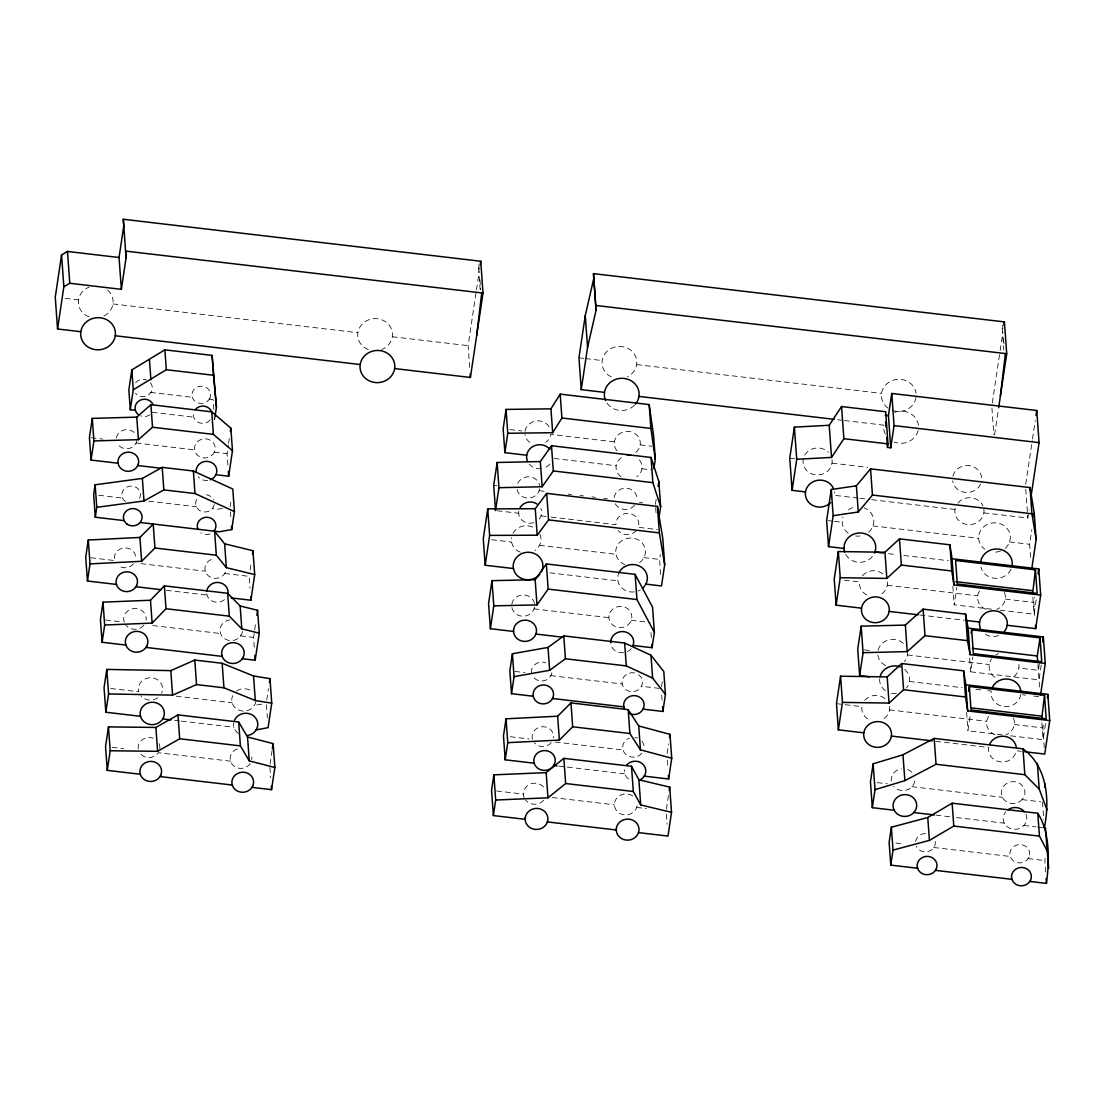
<?xml version="1.0" encoding="UTF-8"?>
<svg xmlns="http://www.w3.org/2000/svg" width="1105" height="1105" viewBox="0 0 1105 1105"><rect width="100%" height="100%" fill="white"/><g stroke="black" fill="none" stroke-linecap="round" stroke-linejoin="round"><path stroke-width="0.75" stroke-dasharray="5 3.75" d="M518.77 511.27L518.742 514.046A11.506 10.622 -4.1 0 0 534.489 522.416M215.047 416.53L214.591 419.624L214.342 416.309M227.851 464.943L227.036 453.672L228.307 445.177M228.569 443.478L229.329 438.367M230.102 507.015L231.332 498.838M250.103 569.945L251.305 561.934M254.247 647.185L253.542 637.392L255.821 622.143M266.775 699.948L268.446 688.788M270.076 764.094L272.12 750.447M469.68 367.426L468.106 345.644L476.186 291.637M476.435 289.938L479.211 271.374M655.417 504.35L656.149 499.446M660.666 574.351L659.588 559.434L660.32 554.544M662.254 681.785L661.232 688.595L641.37 686.26M667.13 753.527L668.566 743.941M666.412 809.192L668.442 795.614M991.558 609.2L954.181 604.808L956.82 587.197M992.318 402.924L999.887 352.288M1000.136 350.589L1002.912 332.025M994.611 434.748L998.395 409.416M1041.242 665.03L1039.018 679.851L970.673 671.826L972.897 657.005M1002.097 734.839L967.925 730.819L970.328 714.811M1025.73 484.197L1032.236 440.646M1032.498 438.961L1035.247 420.535M983.878 512.872L1027.802 518.024L1029.059 509.654M1030.578 557.376L1029.625 544.282L1031.821 529.627M1034.722 615.526L1033.783 602.432L1034.529 597.404M1000.053 610.195L1034.031 614.187L1036.67 596.576M1039.363 663.649L1038.355 670.334L1018.893 668.042M1044.266 747.533L1042.844 727.905L1043.603 722.877M1010.647 735.833L1043.106 739.646L1045.731 722.048M1045.634 871.956L1044.805 860.533L1045.551 855.519M539.723 488.755L538.922 491.449A11.506 10.622 -4.1 0 1 526.754 497.968A11.506 10.622 -4.1 0 1 516.933 488.866M534.558 606.935L533.77 609.615A11.506 10.622 -4.1 0 1 521.601 616.134A11.506 10.622 -4.1 0 1 511.767 607.032M637.088 805.752L636.3 808.418A11.395 10.525 -4.1 0 1 624.242 814.882A11.395 10.525 -4.1 0 1 614.504 805.863L614.532 803.1A11.395 10.525 -4.1 0 1 632.806 796.042M225.503 572.238L224.08 574.476A10.732 9.917 -4.1 0 1 205.696 572.321L204.978 569.821A10.732 9.917 -4.1 0 1 214.301 558.66M250.158 763.486L249.564 764.439A10.857 10.028 -4.1 0 1 230.931 762.243L230.227 759.715A10.857 10.028 -4.1 0 1 239.647 748.417M261.775 704.161L254.288 705.349M222.367 508.411L217.713 509.253L212.34 508.618M578.951 357.813L583.923 358.393M585.595 358.586L602.197 360.548M636.673 364.595L881.569 393.352M65.209 298.336L78.496 299.897M112.972 303.944L357.868 332.702M392.344 336.749L468.106 345.644M837.631 419.734L842.77 420.342M844.482 420.549L883.862 425.176A17.404 16.092 -4.1 0 0 887.232 437.055M789.757 458.188L794.785 458.782M832.024 463.161L867.715 467.346M509.875 429.583L521.643 430.964M614.435 441.862L550.76 434.389A13.011 12.017 -4.1 0 1 545.718 442.373M640.196 444.887L651.964 446.268M150.487 392.385L192.367 397.303M209.149 399.264L213.155 399.734L213.873 409.679M554.158 458.451L616.162 465.73M641.908 468.755L652.005 469.943M152.255 412.303L193.803 417.179M858.143 498.093L834.344 495.302A14.572 13.467 -4.1 0 0 834.372 491.78M859.842 498.3L870.036 499.501M871.735 499.695L955.01 509.474M828.198 520.621L832.88 521.173M834.441 521.353L842.231 522.278M872.936 525.883L978.768 538.315M1009.459 541.92L1029.625 544.282M91.107 437.718L102.945 439.099M136.108 442.995L194.618 449.873M214.26 452.18L227.036 453.672M493.714 485.357L497.029 485.744M539.143 490.689L547.666 491.697M568.108 494.101L571.52 494.501M580.042 495.496L583.44 495.896M591.962 496.905L595.374 497.305M603.896 498.3L607.308 498.7M639.519 502.485L642.696 502.858M888.475 553.66L897.011 554.669M903.849 555.47L948.228 560.677M497.195 510.745L518.756 513.273M540.967 515.883L549.489 516.891M551.188 517.085L615.941 524.695L615.955 522.693A11.506 10.622 -4.1 0 1 628.911 513.48A11.506 10.622 -4.1 0 1 638.731 525.358L638.151 527.292L657.24 529.544M844.4 580.194L859.662 581.99A13.937 12.887 -4.1 0 0 868.047 595.54M887.274 585.222L977.69 595.844M1005.301 599.09L1033.783 602.432M491.601 539.71L511.574 542.058M539.447 545.331L616.01 554.323M643.87 557.597L659.588 559.434M98.746 495.275L122.475 498.065M148.692 501.145L196.317 506.739M919.871 615.015L964.223 620.223M549.862 572.846L617.93 580.829M533.991 608.869L608.966 617.667M631.176 620.278L650.265 622.516M90.859 557.763L114.81 560.58L114.423 559.185A10.732 9.917 -4.1 0 1 125.127 547.928A10.732 9.917 -4.1 0 1 135.68 559.089M140.929 563.647L205.378 571.216M224.716 573.481L249.15 576.354L250.006 588.288M864.442 649.906L869.469 650.5M907.467 654.961L989.265 664.561M166.399 590.305L207.105 595.084M909.387 681.467L962.22 687.683M975.853 689.271L980.964 689.879M987.773 690.68L991.185 691.081A14.959 13.812 -4.1 0 0 1003.948 706.537A14.959 13.812 -4.1 0 0 1020.799 694.562M1022.429 694.755L1025.675 695.128M1033.783 696.081L1038.659 696.661M836.471 703.664L861.9 706.648A13.937 12.887 -4.1 0 0 870.298 720.198M889.511 709.893L986.765 721.316M1014.362 724.548L1042.844 727.905M105.555 620.002L120.901 621.811M152.752 625.554L220.627 633.524M240.572 635.858L253.542 637.392M514.889 671.412L524.944 672.586M550.801 675.625L622.212 684.009M935.769 741.289L988.657 747.491A13.937 12.887 -4.1 0 0 1000.55 761.898A13.937 12.887 -4.1 0 0 1016.269 750.737L1021.282 751.331M110.693 688.484L138.816 691.785L138.443 690.445A12.127 11.202 -4.1 0 1 152.131 677.821A12.127 11.202 -4.1 0 1 161.634 693.18M176.165 696.178L232.243 702.766M510.317 736.745L529.143 738.955M555.29 742.021L623.123 749.991M877.204 782.616L887.329 783.804M911.887 786.691L1002.497 797.327M1021.987 799.619L1040.772 801.816M174.535 720.308L179.632 720.902M181.331 721.109L234.011 727.283M558.702 766.083L624.85 773.859M935.99 815.145L949.665 816.761M956.502 817.562L1004.362 823.184M1023.865 825.463L1035.813 826.872M1037.512 827.079L1042.637 827.673M496.587 790.973L523.411 794.122M552.238 797.506L614.518 804.827M636.604 807.41L646.453 808.57M112.158 747.284L123.76 748.638M230.641 761.193L158.181 752.685L157.587 753.624A10.857 10.028 -4.1 0 1 140.363 753.707M895.851 843.032L904.249 844.013M933.725 847.48L1010.357 856.486M1028.078 858.557L1044.805 860.533M532.569 739.356L532.168 737.96A10.732 9.917 -4.1 0 1 542.873 726.703A10.732 9.917 -4.1 0 1 553.425 737.864M206.704 593.689L207.422 596.189A10.732 9.917 -4.1 0 0 225.807 598.344M124.313 622.212L123.774 620.306A11.271 10.415 -4.1 0 1 135.031 608.468A11.271 10.415 -4.1 0 1 146.122 620.209M1025.73 489.253L1027.802 518.024M1037.913 664.519L1039.681 688.553M1032.816 597.377L1034.031 614.187M1041.891 722.85L1043.106 739.646M1042.471 802.023L1043.755 819.8M1002.58 325.229L1002.829 328.586M1003.547 338.627L1004.155 346.998M1002.235 328.24L1003.81 350.009M991.931 407.98L993.865 434.776M969.693 658.193L970.673 671.826M966.599 712.338L967.925 730.819M952.842 586.313L954.181 604.808M655.666 507.706L656.149 514.433M667.268 760.24L667.89 768.762M661.715 695.128L662.061 700.031M666.398 814.247L667.13 824.316M650.997 632.599L651.356 637.64M478.879 264.578L479.252 269.606M479.971 279.648L480.703 289.703M478.534 267.59L480.109 289.358M266.416 704.783L267.369 717.863M269.952 767.505L270.684 777.727M230.462 511.836L230.807 516.67M980.549 484.114A14.572 13.467 -4.1 0 1 965.135 492.388A14.572 13.467 -4.1 0 1 952.662 480.841M952.924 476.172A14.572 13.467 -4.1 0 1 969.126 465.647A14.572 13.467 -4.1 0 1 981.682 479.542M832.051 459.639A14.572 13.467 -4.1 0 1 814.758 474.708A14.572 13.467 -4.1 0 1 804.91 454.942A14.572 13.467 -4.1 0 1 828.405 452.318M983.906 509.35A14.572 13.467 -4.1 0 1 968.077 524.599A14.572 13.467 -4.1 0 1 955.576 507.181M957.952 503.024A14.572 13.467 -4.1 0 1 982.953 505.952M1005.149 548.26A15.871 14.669 -4.1 0 0 1009.127 543.038L1010.219 539.337A15.871 14.669 -4.1 0 0 996.682 522.927A15.871 14.669 -4.1 0 0 978.781 535.649L978.754 539.475A15.871 14.669 -4.1 0 0 984.762 549.171M1000.481 551.022A15.871 14.669 -4.1 0 1 993.699 552.155M868.613 532.223A15.871 14.669 -4.1 0 0 872.605 527.002L873.696 523.3A15.871 14.669 -4.1 0 0 864.151 507.872M859.939 535.994A15.871 14.669 -4.1 0 1 855.795 536.008M848.226 533.135A15.871 14.669 -4.1 0 1 842.231 523.438L842.259 519.612A15.871 14.669 -4.1 0 1 842.88 517.099M848.405 509.861A15.871 14.669 -4.1 0 1 856.016 506.919M1011.02 569.227A15.871 14.669 -4.1 0 1 994.914 578.302A15.871 14.669 -4.1 0 1 980.881 566.92M872.398 556.519A15.871 14.669 -4.1 0 1 845.173 553.315M1004.404 592.473A13.937 12.887 -4.1 0 1 996.738 609.352M986.074 609.394A13.937 12.887 -4.1 0 1 980.494 589.669M887.301 581.865A13.937 12.887 -4.1 0 1 878.71 595.485M862.466 575.816A13.937 12.887 -4.1 0 1 883.807 574.862M998.63 635.527A13.937 12.887 -4.1 0 1 984.831 633.911M907.495 651.342A14.959 13.812 -4.1 0 1 904.456 661.577M885.671 665.514A14.959 13.812 -4.1 0 1 877.826 655.085M878.088 650.293A14.959 13.812 -4.1 0 1 889.525 639.74A14.959 13.812 -4.1 0 1 904.581 644.754M1018.92 664.437A14.959 13.812 -4.1 0 1 1013.105 677.227M994.901 677.31A14.959 13.812 -4.1 0 1 991.53 658.925M996.13 654.685A14.959 13.812 -4.1 0 1 998.45 653.552M904.746 669.492A14.959 13.812 -4.1 0 1 906.376 688.097M896.431 693.429A14.959 13.812 -4.1 0 1 888.765 692.531M885.395 690.736A14.959 13.812 -4.1 0 1 879.76 678M1013.478 717.946A13.937 12.887 -4.1 0 1 1005.812 734.811M995.149 734.866A13.937 12.887 -4.1 0 1 989.569 715.142M889.539 706.523A13.937 12.887 -4.1 0 1 882.066 719.673M864.704 700.473A13.937 12.887 -4.1 0 1 886.818 700.377M914.733 781.028A11.81 10.912 -4.1 0 1 912.343 786.263L910.161 788.293A11.81 10.912 -4.1 0 1 893.614 786.346M891.307 781.138A11.81 10.912 -4.1 0 1 901.556 768.831M907.619 769.55A11.81 10.912 -4.1 0 1 912.44 772.961M1025.937 814.219A11.81 10.912 -4.1 0 1 1024.321 825.048L1022.125 827.079A11.81 10.912 -4.1 0 1 1005.578 825.131L1004.058 822.673A11.81 10.912 -4.1 0 1 1005.674 811.83M935.258 841.444A9.917 9.171 -4.1 0 1 934.554 846.154L933.255 848.226A9.917 9.171 -4.1 0 1 916.238 846.223M915.603 841.527A9.917 9.171 -4.1 0 1 926.777 833.584M539.917 534.171A14.876 13.743 -4.1 0 1 539.834 544.696L537.873 547.818A14.876 13.743 -4.1 0 1 535.11 550.373M520.358 552.224A14.876 13.743 -4.1 0 1 512.361 544.82L511.38 541.353A14.876 13.743 -4.1 0 1 511.408 537.776M512.996 533.218A14.876 13.743 -4.1 0 1 534.212 527.872M640.389 589.835A14.876 13.743 -4.1 0 1 638.082 590.954M634.325 591.907A14.876 13.743 -4.1 0 1 618.717 583.606L617.736 580.139A14.876 13.743 -4.1 0 1 618.33 574.199M639.546 562.638A14.876 13.743 -4.1 0 0 642.309 560.083L644.27 556.961A14.876 13.743 -4.1 0 0 632.613 538.121A14.876 13.743 -4.1 0 0 615.817 553.619L616.797 557.086A14.876 13.743 -4.1 0 0 624.795 564.489M634.588 505.261A11.506 10.622 -4.1 0 1 614.863 502.955M614.131 497.499A11.506 10.622 -4.1 0 1 627.088 488.286A11.506 10.622 -4.1 0 1 636.908 500.178M517.748 483.396A11.506 10.622 -4.1 0 1 529.903 476.877A11.506 10.622 -4.1 0 1 539.737 485.979M539.226 519.046A11.506 10.622 -4.1 0 0 540.746 516.629L541.547 513.949A11.506 10.622 -4.1 0 0 540.801 508.493M636.411 530.455A11.506 10.622 -4.1 0 1 618.178 530.538M639.408 459.873A13.011 12.017 -4.1 0 1 636.881 476.738M621.051 476.808A13.011 12.017 -4.1 0 1 624.145 456.158M549.862 464.017A13.011 12.017 -4.1 0 1 544.503 467.816M541.215 468.644A13.011 12.017 -4.1 0 1 529.24 464.1M616.949 450.743A13.011 12.017 -4.1 0 1 619.463 433.878A13.011 12.017 -4.1 0 1 637.682 436.019A13.011 12.017 -4.1 0 1 635.154 452.884M529.903 442.442A13.011 12.017 -4.1 0 1 524.986 434.5M524.999 431.364A13.011 12.017 -4.1 0 1 536.27 420.964A13.011 12.017 -4.1 0 1 549.917 428.215M511.795 604.255A11.506 10.622 -4.1 0 1 523.259 594.96A11.506 10.622 -4.1 0 1 534.585 604.159M631.259 648.621A11.506 10.622 -4.1 0 1 626.507 651.991M623.607 652.724A11.506 10.622 -4.1 0 1 611.535 646.315M551.809 672.752A10.249 9.462 -4.1 0 1 551.105 675.141L549.751 677.296A10.249 9.462 -4.1 0 1 532.182 675.224M531.505 672.848A10.249 9.462 -4.1 0 1 545.649 662.793M638.524 674.658A10.249 9.462 -4.1 0 1 641.66 685.777L640.32 687.932A10.249 9.462 -4.1 0 1 622.737 685.86L622.074 683.484A10.249 9.462 -4.1 0 1 636.218 673.428M543.701 800.103A11.395 10.525 -4.1 0 1 525.635 800.186M524.157 797.81A11.395 10.525 -4.1 0 1 523.411 795.158L523.425 792.409A11.395 10.525 -4.1 0 1 533.301 783.293A11.395 10.525 -4.1 0 1 545.262 789.661M251.774 757.008A10.857 10.028 -4.1 0 1 251.747 759.618M138.236 748.914A10.857 10.028 -4.1 0 1 153.236 738.264M159.079 743.665A10.857 10.028 -4.1 0 1 159.769 748.817M238.224 733.361A12.127 11.202 -4.1 0 1 234.44 728.775L233.638 725.944A12.127 11.202 -4.1 0 1 233.652 723.029M255.89 701.316A12.127 11.202 -4.1 0 1 255.048 704.147L253.459 706.689A12.127 11.202 -4.1 0 1 232.658 704.244L231.857 701.426A12.127 11.202 -4.1 0 1 232.727 695.667M236.567 691.053A12.127 11.202 -4.1 0 1 251.332 690.984M157.78 697.794A12.127 11.202 -4.1 0 1 140.805 695.805M641.839 753.251A10.732 9.917 -4.1 0 1 623.441 751.096L622.737 748.596A10.732 9.917 -4.1 0 1 629.339 738.112M634.836 737.422A10.732 9.917 -4.1 0 1 637.544 738.071M641.922 741.179A10.732 9.917 -4.1 0 1 643.994 748.499M551.271 742.615A10.732 9.917 -4.1 0 1 534.254 742.698M628.51 779.011A10.732 9.917 -4.1 0 1 625.168 774.95L624.463 772.464A10.732 9.917 -4.1 0 1 624.477 769.867M133.525 563.84A10.732 9.917 -4.1 0 1 118.47 565.746M143.857 625.195A11.271 10.415 -4.1 0 1 125.97 625.278M242.437 631.508A11.271 10.415 -4.1 0 1 241.664 634.146L240.172 636.508A11.271 10.415 -4.1 0 1 220.834 634.242L220.088 631.618A11.271 10.415 -4.1 0 1 229.881 619.877M214.246 504.46A9.351 8.647 -4.1 0 1 201.345 511.366A9.351 8.647 -4.1 0 1 197.588 498.134M206.262 494.791A9.351 8.647 -4.1 0 1 213.638 500.013M125.376 501.573A9.351 8.647 -4.1 0 1 123.746 489.46A9.351 8.647 -4.1 0 1 136.868 487.802A9.351 8.647 -4.1 0 1 138.512 499.93M210.13 533.881A9.337 8.633 -4.1 0 1 200.861 532.79M136.937 440.398A10.359 9.572 -4.1 0 1 136.219 442.815L134.851 444.984A10.359 9.572 -4.1 0 1 117.089 442.898M116.426 437.994A10.359 9.572 -4.1 0 1 124.064 429.955A10.359 9.572 -4.1 0 1 134.934 433.34M207.74 480.399A10.359 9.572 -4.1 0 1 198.209 476.78M210.088 419.941A9.351 8.647 -4.1 0 1 194.052 418.063L193.43 415.881A9.351 8.647 -4.1 0 1 194.093 411.447M150.404 382.689A9.351 8.647 -4.1 0 1 151.565 391.253L150.321 393.214A9.351 8.647 -4.1 0 1 135.487 393.27M135.57 382.744A9.351 8.647 -4.1 0 1 146.578 379.982M150.031 414.693A9.351 8.647 -4.1 0 1 140.749 415.867M611.3 376.874A17.404 16.092 -4.1 0 1 606.01 352.467A17.404 16.092 -4.1 0 1 632.999 352.343A17.404 16.092 -4.1 0 1 627.364 376.805M918.075 430.605A17.404 16.092 -4.1 0 1 894.346 442.097M894.553 412.358A17.404 16.092 -4.1 0 1 918.338 429.223M916.045 397.399A17.404 16.092 -4.1 0 1 892.039 410.273M888.116 408.187A17.404 16.092 -4.1 0 1 890.202 381.474A17.404 16.092 -4.1 0 1 916.073 393.2M634.491 405.204A17.404 16.092 -4.1 0 1 605.609 400.618M107.572 289.993A17.404 16.092 -4.1 0 1 103.663 316.154M88.966 316.817A17.404 16.092 -4.1 0 1 78.331 301.997A17.404 16.092 -4.1 0 1 89.174 287.079M368.338 349.622A17.404 16.092 -4.1 0 1 361.363 324.994A17.404 16.092 -4.1 0 1 388.988 324.87A17.404 16.092 -4.1 0 1 381.653 349.567M608.979 615.665L608.952 618.441A11.506 10.622 -4.1 0 0 618.786 627.557A11.506 10.622 -4.1 0 0 630.955 621.024L631.742 618.344A11.506 10.622 -4.1 0 0 621.935 606.465A11.506 10.622 -4.1 0 0 608.979 615.665M209.881 398.104L208.652 400.065A9.351 8.647 -4.1 0 1 192.615 398.173L191.994 396.004A9.351 8.647 -4.1 0 1 202.56 386.253A9.351 8.647 -4.1 0 1 209.881 398.104M214.37 452L213.003 454.169A10.359 9.572 -4.1 0 1 195.24 452.083L194.563 449.666A10.359 9.572 -4.1 0 1 206.248 438.878A10.359 9.572 -4.1 0 1 214.37 452M1028.921 857.231L1027.609 859.303A9.917 9.171 -4.1 0 1 1010.592 857.314L1009.942 855.008A9.917 9.171 -4.1 0 1 1021.144 844.662A9.917 9.171 -4.1 0 1 1028.921 857.231M1022.443 799.191L1020.26 801.222A11.81 10.912 -4.1 0 1 1003.713 799.274L1002.18 796.816A11.81 10.912 -4.1 0 1 1014.749 781.746A11.81 10.912 -4.1 0 1 1022.443 799.191"/><path stroke-width="1.5" d="M610.775 642.861L610.803 640.859A11.506 10.622 -4.1 0 1 623.759 631.646A11.506 10.622 -4.1 0 1 633.566 643.538L632.778 646.218M476.711 335.271L481.711 292.908M1000.412 395.921L1005.398 353.559M57.557 328.986L63.855 286.775L69.781 283.281L121.357 289.33L119.05 257.52L67.488 251.457L61.562 254.965L55.25 297.162L57.557 328.986L80.789 331.707M215.889 474.708L228.666 476.214L232.478 450.716L230.848 428.174L211.759 411.847L150.902 404.692L136.771 417.124L92.281 418.394L89.422 437.511L91.052 460.053L118.097 463.23M119.05 257.52L123.774 225.917L123.304 219.273L480.73 261.25L483.023 293.06L470.412 377.468L394.637 368.573A17.404 16.092 -4.1 0 1 366.722 379.36A17.404 16.092 -4.1 0 1 370.852 351.708A17.404 16.092 -4.1 0 1 394.637 368.573M91.052 460.053L93.911 440.936L92.281 418.394M121.357 289.33L126.081 257.741L125.611 251.097L483.023 293.06M140.128 522.485L219.343 531.781L231.732 529.544L234.426 511.574L232.796 489.032L193.375 471.02L162.214 467.36L142.365 478.41L95.141 484.791L93.663 494.681L95.292 517.223L124.105 520.607M87.447 581.023L90.016 563.895L141.633 561.299L154.935 548.011L153.222 524.157L139.907 537.431L88.29 540.027L85.72 557.169L87.447 581.023L116.536 584.448M95.292 517.223L96.77 507.333L95.141 484.791M215.047 416.53L216.442 407.22L212.091 355.382L164.88 349.843L131.84 369.885L128.857 389.844L130.293 409.72L135.473 410.328M130.293 409.72L133.277 389.761L131.84 369.885M242.23 658.732L255.186 660.251L259.247 633.151L257.589 610.278L240.158 605.982L227.658 593.288L164.369 585.857L150.473 600.236L103.014 602.156L100.431 619.408L102.088 642.281L125.97 645.085M102.088 642.281L104.671 625.029L103.014 602.156M256.07 729.88L268.073 727.67L271.733 703.153L269.965 678.622L253.542 675.998L222.16 663.276L194.77 660.058L170.819 670.625L106.798 669.409L104.063 687.711L105.845 712.242L140.597 716.316M105.845 712.242L108.58 693.94L106.798 669.409M251.885 787.354L271.554 789.661L274.869 767.478L249.26 760.875L247.534 737.007L238.68 722.021L177.96 714.894L155.888 727.449L108.47 726.897L105.541 746.51L107.268 770.365L140.39 774.26M107.268 770.365L110.196 750.765L108.47 726.897M230.337 431.572L230.848 428.174M252.506 553.923L252.976 550.718L224.633 543.812L214.605 531.353L216.331 555.221L226.359 567.666L254.703 574.572L250.876 600.222L231.318 597.929M256.83 615.361L257.589 610.278M269.399 682.407L269.965 678.622M272.369 748.734L273.142 743.624L247.534 737.007M480.219 264.62L480.73 261.25M645.79 584.103L661.508 585.954L664.685 564.738L662.765 538.218L657.434 506.394L546.671 493.382L535.262 508.701L487.733 508.88L483.272 538.729L485.192 565.249L513.494 568.564M659.188 516.477L660.652 506.67L658.842 481.476L651.052 457.456L551.492 445.757L540.331 461.559L497.14 462.498L493.714 485.357L495.537 510.551M653.911 468.589L655.306 459.335L653.58 435.467L649.16 404.582L560.18 394.14L550.939 408.836L506.062 409.416L503.162 428.795L504.888 452.663L526.726 455.232M485.192 565.249L489.639 535.4L487.733 508.88M495.786 508.922L498.949 487.678L497.14 462.498M504.888 452.663L507.775 433.284L506.062 409.416M632.999 645.472L652.088 647.71L654.367 632.378L652.558 607.198L635.126 574.351L546.34 563.923L535.179 579.724L491.974 580.664L488.562 603.523L490.385 628.717L513.59 631.452M490.385 628.717L493.797 605.858L491.974 580.664M638.428 832.604L667.986 836.071L671.536 812.327L640.707 804.937L638.897 779.743L631.508 766.29L563.84 758.348L546.16 772.616L493.88 774.854L491.559 790.379L493.369 815.573L525.234 819.316M643.013 709.134L662.89 711.468L665.431 694.423L663.787 671.55L650.969 655.237L624.643 643.055L563.771 635.9L548.025 647.42L512.402 653.773L509.861 670.818L511.505 693.691L533.314 696.247M644.187 776.124L668.622 778.997L671.73 758.223L640.458 749.839L638.731 725.971L628.179 709.645L570.967 702.918L557.652 716.206L506.035 718.803L503.479 735.944L505.192 759.798L534.281 763.223M493.369 815.573L495.689 800.034L493.88 774.854M511.505 693.691L514.06 676.647L512.402 653.773M505.192 759.798L507.761 742.67L506.035 718.803M998.644 407.731L1006.724 353.711L1004.417 321.9L593.495 273.639L593.758 278.488L585.263 315.616L578.951 357.813L581.244 389.637L604.49 392.358M581.244 389.637L587.556 347.426L596.065 310.298L593.495 273.639M658.11 486.38L658.842 481.476M669.52 737.56L670.003 734.355L638.731 725.971M669.202 790.531L669.713 787.133L638.897 779.743M1031.062 496.242L1039.073 442.635L1036.752 410.494L891.749 393.463L894.069 425.605L890.754 447.801L887.467 447.415L888.006 443.879L885.671 411.737L841.554 406.543L829.206 425.273L794.398 427.124L789.757 458.188L792.078 490.344L805.476 491.918M792.078 490.344L796.719 459.279L794.398 427.124M1031.766 568.84L1036.145 539.53L1034.252 513.342L1030.04 487.581L870.547 468.852L856.389 485.813L831.264 489.501L826.637 520.441L828.529 546.63L844.123 548.453M828.529 546.63L833.156 515.69L831.264 489.501M1007.194 625.278L1035.675 628.621L1040.675 595.112L953.947 584.918L952.054 558.729L949.899 544.806L899.47 538.881L884.939 552.238L838.336 551.533L834.234 578.992L836.126 605.181L861.555 608.164M836.126 605.181L840.228 577.722L838.336 551.533M1024.639 751.718L1044.736 754.08L1049.75 720.57L967.704 710.929L965.798 684.755L963.643 670.818L901.708 663.539L887.177 676.909L840.573 676.205L836.471 703.664L838.364 729.839L863.792 732.836M838.364 729.839L842.466 702.393L840.573 676.205M890.754 447.801L888.434 415.646L891.749 393.463M1040.523 695.169L1045.261 663.456L970.038 654.63L968.132 628.11L965.563 614.131L923.103 609.145L905.34 625.085L861.168 626.162L857.729 649.118L859.649 675.638L869.704 676.812M859.649 675.638L863.088 652.682L861.168 626.162M1044.114 824.648L1044.336 827.88C1049.93 800.393 1047.457 766.649 1022.981 748.845L934.181 738.416L902.992 754.784L873.143 763.817L870.45 781.815L872.315 807.672L894.263 810.255M872.315 807.672L875.008 789.674L873.143 763.817M1029.736 881.431L1046.463 883.392C1049.349 860.961 1050.344 832.935 1037.788 813.252L952.123 803.197L927.758 817.507L891.376 827.231L889.124 842.245L890.782 865.118L917.661 868.268M890.782 865.118L893.02 850.104L891.376 827.231M1003.92 325.271L1004.417 321.9M971.171 633.137L971.668 629.836L1040.012 637.861L1041.725 661.729L973.381 653.704L971.668 629.836M968.629 691.288L969.334 686.481L1044.515 695.307L1046.214 718.844L971.046 710.018L969.334 686.481M1035.993 415.508L1036.752 410.494M1033.769 516.601L1034.252 513.342M1032.581 594.02L1035.44 569.849L955.59 560.47L957.289 583.993L1037.139 593.371L1035.44 569.849M1038.037 573.951L1038.783 568.923L952.054 558.729M1037.664 661.108L1037.291 655.983L1040.012 637.861M1042.595 641.95L1043.355 636.95L968.132 628.11M1041.642 719.479L1044.515 695.307M1047.36 697.738L1047.858 694.382L965.798 684.755M1044.667 787.299L1045.164 784.025M874.497 553.191L875.588 549.489A15.871 14.669 -4.1 0 0 862.052 533.08A15.871 14.669 -4.1 0 0 844.151 545.787L844.123 549.627A15.871 14.669 -4.1 0 0 844.703 552.127M507.775 433.284L552.666 432.704L561.906 417.994L560.18 394.14M541.353 571.838L541.754 571.216A14.876 13.743 -4.1 0 0 530.096 552.376A14.876 13.743 -4.1 0 0 513.3 567.873L514.281 571.34A14.876 13.743 -4.1 0 0 539.793 574.338M796.719 459.279L831.526 457.429L843.889 438.699L841.554 406.543M498.949 487.678L542.154 486.752L553.315 470.951L551.492 445.757M493.797 605.858L536.989 604.918L548.163 589.117L546.34 563.923M489.639 535.4L537.182 535.207L548.591 519.889L546.671 493.382M833.156 515.69L858.281 512.002L872.439 495.04L870.547 468.852M104.671 625.029L152.131 623.096L166.012 608.717L164.369 585.857M507.761 742.67L559.379 740.074L572.694 726.786L570.967 702.918M840.228 577.722L886.832 578.426L901.362 565.056L951.792 570.981L953.947 584.918M842.466 702.393L889.069 703.084L903.6 689.727L965.535 696.993L967.704 710.929M863.088 652.682L907.246 651.605L925.009 635.665L967.483 640.651L970.038 654.63M93.911 440.936L138.401 439.666L152.531 427.234L213.389 434.376L232.478 450.716M495.689 800.034L547.983 797.81L565.663 783.528L633.331 791.484L640.707 804.937M514.06 676.647L549.668 670.293L565.415 658.773L626.3 665.914L652.627 678.111L665.431 694.423M133.277 389.761L166.316 369.719L213.527 375.272L216.442 407.22M893.02 850.104L929.416 840.366L953.781 826.07L1039.446 836.126L1047.167 850.822L1048.7 868.392M110.196 750.765L157.614 751.303L179.687 738.748L240.407 745.889L249.26 760.875M96.77 507.333L143.995 500.952L163.844 489.902L194.991 493.548L234.426 511.574M875.008 789.674L904.871 780.641L936.045 764.273L1024.846 774.702L1039.225 789.108L1047.029 809.882M108.58 693.94L172.587 695.142L196.552 684.589L223.942 687.807L255.31 700.529L271.733 703.153M595.802 305.463L1006.724 353.711M885.146 415.259L888.434 415.646M894.069 425.605L1039.073 442.635M638.966 396.405L834.206 419.334M115.265 335.754A17.404 16.092 -4.1 0 0 91.48 318.903A17.404 16.092 -4.1 0 0 87.35 346.542A17.404 16.092 -4.1 0 0 115.265 335.754L360.161 364.526M843.889 438.699L888.006 443.879M561.906 417.994L650.886 428.45L655.306 459.335M872.439 495.04L1031.932 513.77L1036.145 539.53M553.315 470.951L652.875 482.636L660.652 506.67M137.738 465.537L161.137 468.285M874.829 552.058L883.365 553.066M548.591 519.889L659.354 532.9L664.685 564.738M955.88 581.672L1032.332 590.65M889.166 611.41A13.937 12.887 -4.1 0 0 870.118 597.902A13.937 12.887 -4.1 0 0 866.803 620.057A13.937 12.887 -4.1 0 0 889.166 611.41L918.172 614.822M965.936 620.43L979.583 622.032M548.163 589.117L636.95 599.545L654.367 632.378M154.935 548.011L216.331 555.221M972.372 648.359L1037.291 655.983M135.874 586.714L161.316 589.697M535.815 634.049L563.067 637.254M166.012 608.717L229.315 616.162L241.802 628.856L259.247 633.151M971.35 707.891L1041.407 716.123M145.915 647.42L222.285 656.398M891.404 736.068A13.937 12.887 -4.1 0 0 872.356 722.573A13.937 12.887 -4.1 0 0 869.041 744.715A13.937 12.887 -4.1 0 0 891.404 736.068L932.358 740.889M552.459 698.498L623.869 706.882M572.694 726.786L629.905 733.513L640.458 749.839M162.642 718.913L171.137 719.908M553.619 765.489L557.017 765.889M913.766 812.534L934.278 814.951M547.32 821.913L616.341 830.007M159.907 776.553L232.368 785.061M935.369 870.353L1012.014 879.345M624.394 708.733L623.717 706.357A10.249 9.462 -4.1 0 1 635.292 695.68A10.249 9.462 -4.1 0 1 643.317 708.65L641.964 710.805A10.249 9.462 -4.1 0 1 629.905 713.844M196.248 472.401L196.193 472.208A10.359 9.572 -4.1 0 1 207.878 461.42A10.359 9.572 -4.1 0 1 216 474.542L214.632 476.711A10.359 9.572 -4.1 0 1 210.364 479.736M1038.783 568.923L1040.675 595.112M1047.858 694.382L1049.75 720.57M1043.355 636.95L1045.261 663.456M1030.04 487.581L1031.932 513.77M1035.44 625.347L1035.675 628.621M1045.51 827.949L1047.167 850.822M1046.104 878.503L1046.463 883.392M1037.36 763.265L1039.225 789.108M1037.788 813.252L1039.446 836.126M1022.981 748.845L1024.846 774.702M965.563 614.131L967.483 640.651M963.643 670.818L965.535 696.993M949.899 544.806L951.792 570.981M952.123 803.197L953.781 826.07M934.181 738.416L936.045 764.273M923.103 609.145L925.009 635.665M927.758 817.507L929.416 840.366M899.47 538.881L901.362 565.056M905.34 625.085L907.246 651.605M885.644 422.027L886.003 427.11M886.735 437.262L887.467 447.415M901.708 663.539L903.6 689.727M902.992 754.784L904.871 780.641M884.939 552.238L886.832 578.426M887.177 676.909L889.069 703.084M856.389 485.813L858.281 512.002M829.206 425.273L831.526 457.429M657.434 506.394L659.354 532.9M649.16 404.582L650.886 428.45M651.052 457.456L652.875 482.636M670.003 734.355L671.73 758.223M669.713 787.133L671.536 812.327M668.373 775.586L668.622 778.997M662.53 706.565L662.89 711.468M651.84 644.353L652.088 647.71M650.969 655.237L652.627 678.111M635.126 574.351L636.95 599.545M624.643 643.055L626.3 665.914M628.179 709.645L629.905 733.513M631.508 766.29L633.331 791.484M593.758 278.488L596.065 310.298M585.263 315.616L587.556 347.426M550.939 408.836L552.666 432.704M563.771 635.9L565.415 658.773M563.84 758.348L565.663 783.528M540.331 461.559L542.154 486.752M557.652 716.206L559.379 740.074M548.025 647.42L549.668 670.293M535.262 508.701L537.182 535.207M535.179 579.724L536.989 604.918M546.16 772.616L547.983 797.81M470.164 374.125L470.412 377.468M273.142 743.624L274.869 767.478M271.305 786.249L271.554 789.661M252.976 550.718L254.703 574.572M250.628 596.811L250.876 600.222M254.841 655.348L255.186 660.251M253.542 675.998L255.31 700.529M240.158 605.982L241.802 628.856M228.321 471.379L228.666 476.214M231.511 526.325L231.732 529.544M212.091 355.382L213.527 375.272M238.68 722.021L240.407 745.889M224.633 543.812L226.359 567.666M227.658 593.288L229.315 616.162M211.759 411.847L213.389 434.376M222.16 663.276L223.942 687.807M193.375 471.02L194.991 493.548M194.77 660.058L196.552 684.589M164.88 349.843L166.316 369.719M162.214 467.36L163.844 489.902M177.96 714.894L179.687 738.748M149.465 359.802L150.902 379.692M170.819 670.625L172.587 695.142M150.902 404.692L152.531 427.234M142.365 478.41L143.995 500.952M123.304 219.273L126.081 257.741M150.473 600.236L152.131 623.096M136.771 417.124L138.401 439.666M155.888 727.449L157.614 751.303M139.907 537.431L141.633 561.299M67.488 251.457L69.781 283.281M88.29 540.027L90.016 563.895M61.562 254.965L63.855 286.775M830.601 502.665A14.572 13.467 -4.1 0 1 808.556 502.167A14.572 13.467 -4.1 0 1 812.534 482.07A14.572 13.467 -4.1 0 1 833.419 488.396M980.674 561.823A15.871 14.669 -4.1 0 1 998.575 549.116A15.871 14.669 -4.1 0 1 1012.125 565.525M980.48 628.635A13.937 12.887 -4.1 0 1 995.301 610.872A13.937 12.887 -4.1 0 1 1004.39 631.452M879.994 676.812A14.959 13.812 -4.1 0 1 900.395 666.937M992.221 687.586A14.959 13.812 -4.1 0 1 1008.05 679.105A14.959 13.812 -4.1 0 1 1020.827 690.943M989.624 744.245A13.937 12.887 -4.1 0 1 1004.362 736.331A13.937 12.887 -4.1 0 1 1016.282 747.381M1007.87 809.813A11.81 10.912 -4.1 0 1 1024.418 811.747M618.786 573.081A14.876 13.743 -4.1 0 1 638.262 565.553A14.876 13.743 -4.1 0 1 646.19 583.481L644.215 586.603A14.876 13.743 -4.1 0 1 642.461 588.371M519.557 508.59A11.506 10.622 -4.1 0 1 537.21 504.142M527.555 461.393A13.011 12.017 -4.1 0 1 533.176 446.351A13.011 12.017 -4.1 0 1 549.972 449.376M627.433 455.329A13.011 12.017 -4.1 0 1 630.817 455.315M234.495 720.198A12.127 11.202 -4.1 0 1 250.379 714.065A12.127 11.202 -4.1 0 1 256.83 728.678L255.227 731.22A12.127 11.202 -4.1 0 1 247.161 735.543M626.632 765.116A10.732 9.917 -4.1 0 1 640.513 762.505A10.732 9.917 -4.1 0 1 644.975 774.867L643.566 777.119A10.732 9.917 -4.1 0 1 639.132 780.254M206.732 591.092A10.732 9.917 -4.1 0 1 218.818 582.515A10.732 9.917 -4.1 0 1 227.975 593.592M197.933 529.254A9.351 8.647 -4.1 0 1 207.892 517.32A9.351 8.647 -4.1 0 1 213.983 531.132M138.65 414.748A9.351 8.647 -4.1 0 1 135.722 411.212L135.114 409.03A9.351 8.647 -4.1 0 1 142.02 399.527A9.351 8.647 -4.1 0 1 153.043 404.513M195.336 409.485A9.351 8.647 -4.1 0 1 211.373 411.364M605.609 400.618A17.404 16.092 -4.1 0 1 624.118 378.421A17.404 16.092 -4.1 0 1 635.472 404.126M513.618 629.449L513.59 632.226A11.506 10.622 -4.1 0 0 523.425 641.328A11.506 10.622 -4.1 0 0 535.594 634.809L536.381 632.115A11.506 10.622 -4.1 0 0 526.574 620.237A11.506 10.622 -4.1 0 0 513.618 629.449M525.248 817.603L525.234 820.352A11.395 10.525 -4.1 0 0 534.972 829.372A11.395 10.525 -4.1 0 0 547.03 822.907L547.818 820.242A11.395 10.525 -4.1 0 0 538.094 808.473A11.395 10.525 -4.1 0 0 525.248 817.603M616.341 828.294L616.328 831.043A11.395 10.525 -4.1 0 0 626.065 840.076A11.395 10.525 -4.1 0 0 638.124 833.612L638.911 830.946A11.395 10.525 -4.1 0 0 629.187 819.178A11.395 10.525 -4.1 0 0 616.341 828.294M137.849 465.357L136.481 467.526A10.359 9.572 -4.1 0 1 118.718 465.44L118.042 463.036A10.359 9.572 -4.1 0 1 129.727 452.235A10.359 9.572 -4.1 0 1 137.849 465.357M136.661 585.457L135.252 587.708A10.732 9.917 -4.1 0 1 116.854 585.553L116.149 583.053A10.732 9.917 -4.1 0 1 128.249 571.879A10.732 9.917 -4.1 0 1 136.661 585.457M146.993 645.707L145.515 648.069A11.271 10.415 -4.1 0 1 126.177 645.79L125.431 643.165A11.271 10.415 -4.1 0 1 138.153 631.425A11.271 10.415 -4.1 0 1 146.993 645.707M163.402 717.698L161.8 720.239A12.127 11.202 -4.1 0 1 141.012 717.794L140.211 714.976A12.127 11.202 -4.1 0 1 153.899 702.338A12.127 11.202 -4.1 0 1 163.402 717.698M160.736 775.213L159.313 777.492A10.857 10.028 -4.1 0 1 140.68 775.309L139.962 772.782A10.857 10.028 -4.1 0 1 152.228 761.456A10.857 10.028 -4.1 0 1 160.736 775.213M243.307 657.019L241.829 659.381A11.271 10.415 -4.1 0 1 222.492 657.102L221.746 654.478A11.271 10.415 -4.1 0 1 234.467 642.737A11.271 10.415 -4.1 0 1 243.307 657.019M252.727 786.028L251.291 788.293A10.857 10.028 -4.1 0 1 232.658 786.111L231.953 783.583A10.857 10.028 -4.1 0 1 244.205 772.271A10.857 10.028 -4.1 0 1 252.727 786.028M552.762 698.015L551.409 700.169A10.249 9.462 -4.1 0 1 533.839 698.098L533.163 695.722A10.249 9.462 -4.1 0 1 544.724 685.045A10.249 9.462 -4.1 0 1 552.762 698.015M554.406 764.232L552.997 766.483A10.732 9.917 -4.1 0 1 534.599 764.315L533.895 761.828A10.732 9.917 -4.1 0 1 546.008 750.64A10.732 9.917 -4.1 0 1 554.406 764.232M936.211 869.013L934.899 871.099A9.917 9.171 -4.1 0 1 917.896 869.096L917.233 866.79A9.917 9.171 -4.1 0 1 928.435 856.458A9.917 9.171 -4.1 0 1 936.211 869.013M1030.578 880.105L1029.266 882.177A9.917 9.171 -4.1 0 1 1012.249 880.188L1011.6 877.867A9.917 9.171 -4.1 0 1 1022.802 867.536A9.917 9.171 -4.1 0 1 1030.578 880.105M914.222 812.12L912.026 814.15A11.81 10.912 -4.1 0 1 895.478 812.203L893.959 809.744A11.81 10.912 -4.1 0 1 906.514 794.675A11.81 10.912 -4.1 0 1 914.222 812.12M127.02 524.115A9.351 8.647 -4.1 0 0 142.02 518.314A9.351 8.647 -4.1 0 0 129.23 509.253A9.351 8.647 -4.1 0 0 127.02 524.115"/></g></svg>
